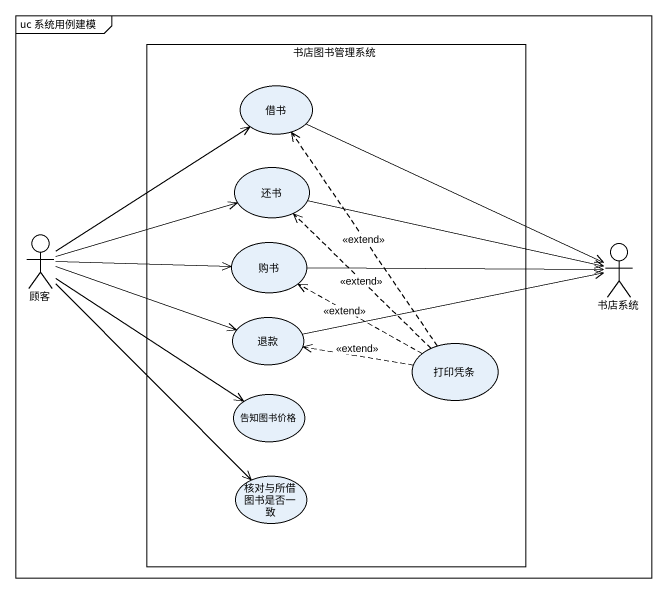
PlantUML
@startuml
mainframe uc 系统用例建模
rectangle 书店图书管理系统 {
  usecase 借书
  usecase 还书
  usecase 购书
  usecase 退款
  usecase 打印凭条
  usecase 告知图书价格
  usecase 核对与所借图书是否一致
}
actor 顾客
actor 书店系统
借书 -right-> 书店系统
还书 -right-> 书店系统
顾客 -up-> 借书
顾客 -right-> 还书
顾客 -right-> 购书
顾客 -right-> 退款
顾客 --> 告知图书价格
顾客 --> 核对与所借图书是否一致
购书 -right-> 书店系统
退款 -right-> 书店系统
打印凭条 .up.> 借书 : <<extend>>
打印凭条 .up.> 还书 : <<extend>>
打印凭条 .left.> 购书 : <<extend>>
打印凭条 .left.> 退款 : <<extend>>
@enduml
